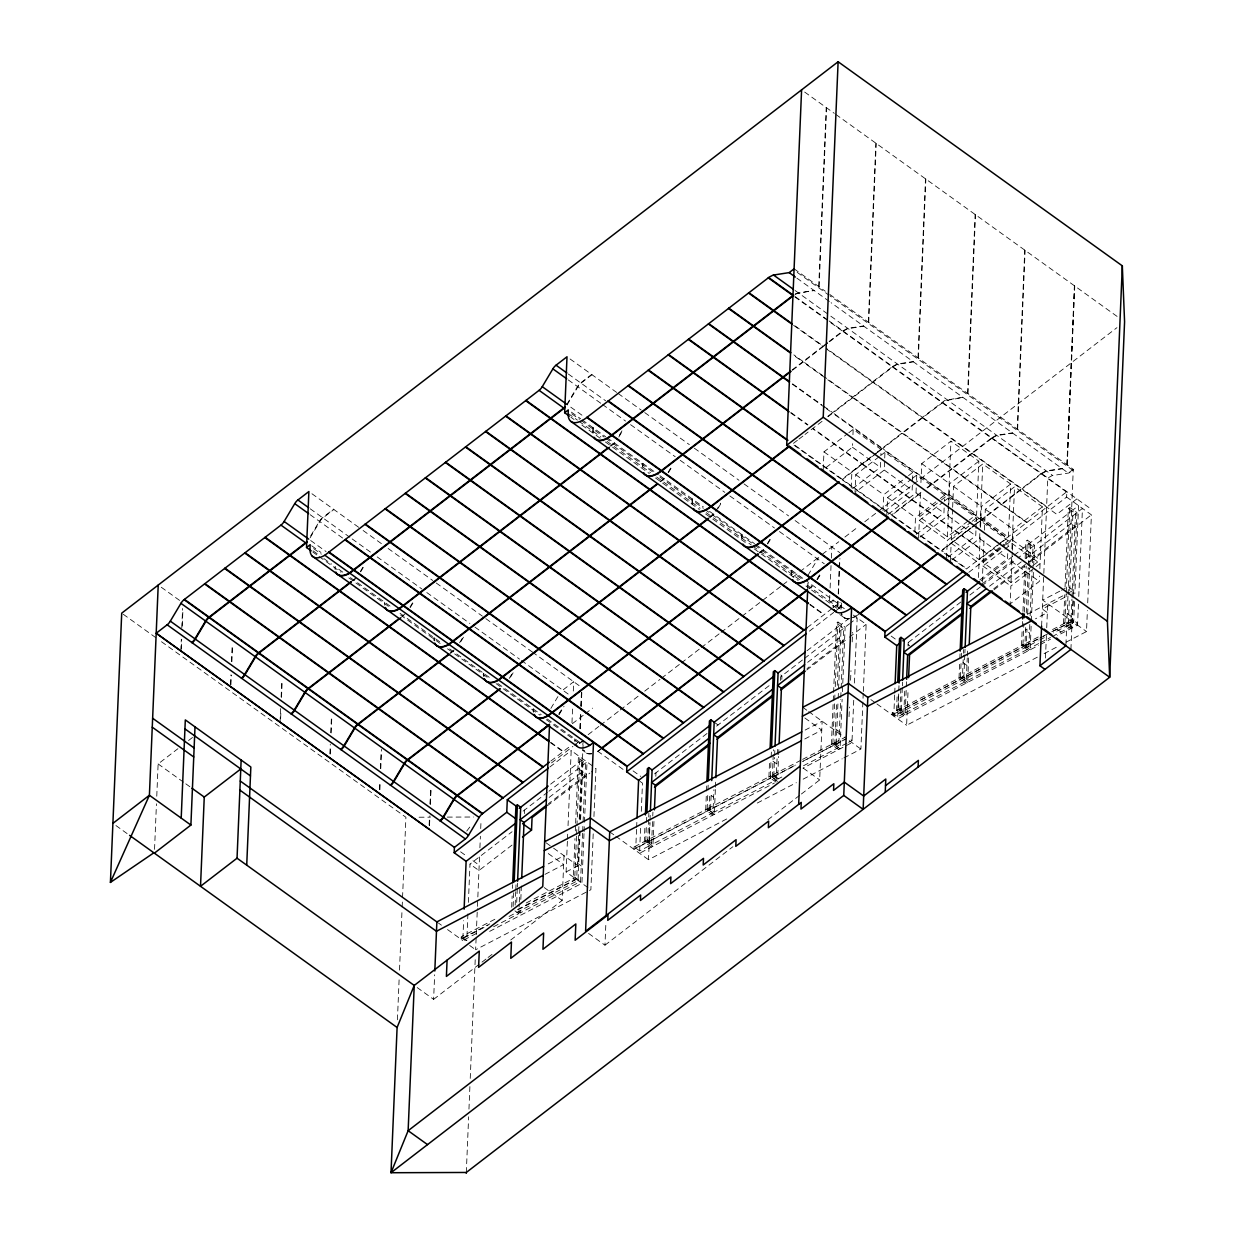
<?xml version="1.0" encoding="UTF-8"?>
<svg xmlns="http://www.w3.org/2000/svg" width="1235" height="1235" viewBox="0 0 1235 1235"><rect width="100%" height="100%" fill="white"/><g stroke="black" fill="none" stroke-linecap="round" stroke-linejoin="round"><path stroke-width="0.75" stroke-dasharray="5 3.75" d="M154.545 849.371L156.444 803.8M156.768 796.22L158.126 763.94L177.902 748.719M180.819 650.737L181.313 639.221M181.792 627.704L182.595 608.5M181.298 649.101L181.699 639.498M182.255 626.052L182.981 608.778M230.544 684.452L230.945 674.85M231.501 661.42L232.226 644.13M230.93 684.73L231.331 675.144M231.887 661.698L232.612 644.408M280.083 722.012L280.654 708.581M281.132 697.049L281.858 679.775M280.638 718.461L280.962 710.773M281.518 697.343L282.244 680.053M329.884 753.813L330.285 744.211M330.764 732.695L331.489 715.42M330.27 754.091L330.594 746.419M331.15 732.972L331.875 715.698M379.515 789.458L379.824 781.77M380.395 768.34L381.121 751.05M379.901 789.736L380.21 782.064M380.781 768.618L381.584 749.413M397.423 1019.817L399.106 979.695M399.507 970.139L402.07 908.991M402.147 907.077L402.471 899.435M402.548 897.521L405.914 817.261L159.176 640.07M429.132 825.104L429.456 817.416M430.027 803.97L430.753 786.695M429.332 825.242L429.656 817.555M430.212 804.108L430.938 786.834M429.533 825.381L429.934 815.779M430.413 804.263L431.138 786.973M417.214 987.583L433.624 999.362L434.643 974.786M494.849 919.272L461.288 936.701L461.18 939.372L488.026 925.386M476.355 933.475L462.801 940.545L463.634 920.646M467.911 913.854L466.784 940.653L461.288 936.701M468.389 902.384L469.995 864.099L512.062 831.726M466.305 1172.463L468.636 1116.795M468.96 1109.107L469.917 1086.074M470.242 1078.387L475.228 959.363M593.217 833.872L590.87 889.725L475.629 949.761L476.185 936.547M476.262 934.663L477.374 908.25M477.451 906.366L477.775 898.818M477.852 896.934L479.581 855.531M479.906 847.828L480.4 836.265M480.708 828.562L481.033 820.843M511.691 907.293L512.154 895.962M512.479 888.397L512.633 884.615M513.127 906.49L513.853 889.231M515.165 905.101L515.736 891.701M515.813 889.787L516.137 882.13M516.693 902.399L517.264 888.953M517.341 887.023L517.511 883.179M493.645 926.713L518.808 913.638L519.209 904.051M519.287 902.137L519.935 886.823M582.596 833.255L580.573 881.543L520.259 912.881L520.491 907.107M520.815 899.42L521.386 885.958M524.412 813.572L524.566 810.006M510.734 940.005L562.141 900.438L564.024 855.67L547.074 864.515M571.975 722.768L572.592 707.84M573.302 691.044L573.688 681.72L562.743 690.149A6.19 2.748 -54.3 0 0 561.03 691.77M587.891 887.579L566.093 871.941L567.39 841.128M567.467 839.198L567.714 833.409M568.038 825.706L571.188 750.587L592.97 766.24M517.99 909.778L574.97 880.092L573.302 878.903L574.985 838.58M575.309 830.893L575.556 825.134M575.634 823.22L578.366 757.919L579.832 756.808L576.591 834.227M579.925 728.465L580.543 713.552M580.867 706.08L581.562 689.3M580.11 728.604L580.743 713.691M581.052 706.219L581.762 689.439M580.311 728.743L580.929 713.83M581.253 706.358L581.947 689.578M592.923 427.603L592.769 431.169A28.343 12.597 -54.3 0 0 593.016 434.581M593.309 427.881L593.17 431.447A28.343 12.597 -54.3 0 0 593.402 434.859M576.513 836.126L574.738 878.147L573.302 878.903M574.97 880.092L575.078 877.591L524.798 903.711M578.891 826.632L576.699 878.764L516.369 910.102L520.259 912.881M579.215 818.928L581.67 760.297M566.093 871.941L578.026 865.735L579.462 831.387M579.941 819.932L583.136 743.593M580.126 830.862L578.042 880.509L506.859 917.59M580.604 819.407L583.121 759.17L549.652 784.935M582.688 831.34L583.013 823.637M583.09 821.723L585.544 763.076L578.366 757.919M584.001 833.64L581.917 883.303L487.022 932.734M584.078 831.742L584.402 824.1M584.479 822.186L587.011 761.949L548.957 791.234M593.942 816.536L595.965 768.386L591.395 771.89M588.57 933.413L604.965 945.192L605.922 922.406M642.401 466.815L642.555 463.248M642.787 467.092L642.941 463.526M634.126 846.917L634.034 849.325L645.951 843.119L646.059 840.711L634.126 846.917L639.637 850.869L651.555 844.678L652.682 817.879M636.55 829.272L635.763 848.074L796.343 764.65M636.627 827.388L636.951 819.87M640.579 828.299L639.545 853.277L774.422 783.021M641.289 811.364L642.478 783.144L638.603 780.366M651.462 847.071L644.284 841.93L644.932 826.508M652.898 846.315L645.735 841.174L646.445 824.193M646.523 822.309L646.754 816.644M647.495 839.97L647.402 842.363L707.362 811.133L707.47 808.817L647.495 839.97L653.006 843.922L712.965 812.769L713.938 789.69M647.68 841.884L648.637 818.928M648.73 817.014L648.884 813.186M649.131 841.143L649.919 822.201M649.996 820.318L650.32 812.738M726.659 818.99L648.498 859.714L649.996 823.699M652.759 815.964L652.929 812.151M653.006 843.922L653.963 821.213M655.831 776.321L655.986 772.755M692.187 498.878L692.032 502.444A28.343 12.597 -54.3 0 0 692.264 505.856M692.573 499.156L692.418 502.722A28.343 12.597 -54.3 0 0 692.665 506.134M712.873 815.085L705.694 809.928L706.405 792.901M706.497 791.002L706.729 785.321M714.309 814.328L707.146 809.187L707.856 792.067M707.933 790.168L708.18 784.472M708.905 808.061L708.813 810.376L770.578 778.204L770.671 775.981L708.905 808.061L714.417 812.012L776.182 779.933L777.17 756.314M709.091 809.99L709.739 794.476L713.614 797.27M710.542 809.234L711.252 792.036M714.417 812.012L715.374 789.072M715.451 787.174L715.775 779.517M741.664 538.09L741.818 534.523M742.05 538.367L742.204 534.801M776.089 782.156L768.911 777L769.559 761.702M777.541 781.4L770.362 776.244L771.088 758.969M771.165 757.055L771.489 749.367M800.944 760.251L772.122 775.225L772.029 777.448L795.772 765.082M772.307 777.139L773.45 749.707M773.758 776.398L774.546 757.456M774.623 755.558L774.854 749.877M777.247 754.4L777.571 746.758M780.35 680.485L780.505 676.919L803.028 659.567M781.832 777L777.633 779.177L778.575 756.453M778.667 754.57L778.976 746.99M781.817 679.358L781.956 675.792L778.081 673.013M791.45 570.169L791.295 573.735A28.343 12.597 -54.3 0 0 791.527 577.131M791.836 570.446L791.681 574.013A28.343 12.597 -54.3 0 0 791.913 577.409M818.712 286.505L826.215 107.538M819.114 286.782L826.601 107.816M807.721 588.694L807.968 582.951M823.22 469.717L823.977 451.871L847.333 433.886M801.407 793.997L819.67 779.933L822.139 721.225L805.143 730.07M829.781 595.44L829.472 602.912L833.131 600.087L832.977 603.668A28.343 12.597 -54.3 0 0 833.208 607.064M830.105 587.983L831.032 565.599M831.356 558.127L831.819 546.935M838.58 749.599L831.417 744.443L833.517 694.379M833.594 692.464L836.496 623.15L837.963 622.023L845.126 627.179L842.749 684.097M837.731 601.152L837.623 608.747L841.267 605.937L841.112 609.503M838.241 593.834L839.46 560.119M838.117 601.43L837.809 608.886L841.467 606.076L805.591 580.327M838.442 593.973L839.46 569.721M839.538 567.853L839.923 558.529M840.032 748.842L832.853 743.702L834.613 701.866M834.69 699.967L834.937 694.271M835.246 686.66L837.963 622.023M802.642 759.371L833.177 743.516L833.085 745.647L802.549 761.547M846.531 736.569L834.613 742.76L834.52 744.89L846.454 738.684M834.798 744.674L836.574 702.391M837.284 685.348L839.8 625.512L806.687 650.999M840.927 609.364L841.081 605.798L837.423 608.608L805.976 586.023M841.514 602.973L841.313 609.642L802.395 581.7M836.249 743.933L838.071 700.291M838.148 698.392L838.472 690.797M838.55 688.898L841.251 624.385L848.785 618.596M803.568 765.7L838.673 747.468L840.68 699.489M840.773 697.59L841.081 690.025M841.159 688.127L843.675 628.291L836.496 623.15M826.138 467.463L852.428 447.224L852.582 443.658M852.953 434.735L853.184 429.379L881.095 449.432L880.879 454.789M846.932 743.177L840.124 746.712L842.116 699.272M842.424 691.693L842.671 685.996M851.208 487.979L851.888 471.924L881.095 449.432M879.135 456.718L855.762 474.703L855.021 492.549L884.229 470.056L884.97 452.211L912.897 472.264L912.449 482.978M849.047 716.655L849.448 707.084M850.575 680.253L850.977 670.682M852.181 641.938L852.582 632.351M868.344 322.15L875.847 143.183M868.73 322.428L876.232 143.461M853.725 700.291L851.949 742.636L802.966 768.155M854.45 683.048L857.183 617.901L851.162 622.533M843.922 757.919L860.903 749.074L863.234 693.422M863.327 691.492L866.136 624.323L853.308 615.107M852.598 488.643L880.354 467.278L880.57 461.921M883.01 510.811L883.673 494.756L907.046 476.756M886.807 515.381L887.564 497.535L910.921 479.55M892.226 712.827L897.737 716.779L903.788 713.645L898.277 709.693L892.226 712.827L892.149 714.88L898.2 711.731M894.649 694.996L893.769 716.053L1038.141 640.841M894.742 693.097L894.974 687.401M903.696 715.683L896.533 710.526L897.166 695.367M905.147 714.926L897.968 709.77L898.694 692.634M898.771 690.72L899.095 683.109M898.694 693.977L897.644 718.832L1038.635 645.396M899.728 708.936L899.636 710.974L960.691 679.173L960.768 677.228L899.728 708.936L905.224 712.888L966.279 681.18L967.252 657.931M900.855 688.157L899.914 710.851L893.862 714M902.291 687.71L901.349 710.11L962.405 678.385L963.377 655.137M902.368 685.842L902.523 682.106M884.399 511.475L912.14 490.11L912.372 484.753M917.975 357.795L925.478 178.813M918.361 358.073L925.864 179.09M903.788 713.645L904.746 690.952M905.224 712.888L906.243 688.621M906.32 686.768L906.567 681.164M908.034 646.106L908.188 642.54M888.274 514.254L916.015 492.888L916.246 487.547M916.54 480.4L916.771 475.043L944.682 495.096L944.466 500.453M1037.292 657.19L906.613 725.269L908.126 689.084M914.873 531.853L915.475 517.588L938.847 499.588M918.608 538.213L919.349 520.367L942.722 502.383M967.87 521.108L947.415 536.839L919.504 516.801L920.615 490.202M920.939 482.607L921.727 463.619L950.935 441.142L978.861 461.18L976.623 514.362L969.321 519.981M916.185 534.307L943.941 512.942L944.158 507.585M920.06 537.086L947.816 515.721L948.048 510.379M948.109 508.588L948.557 497.875L976.484 517.928L976.036 528.642M941.41 499.928L948.712 494.309L950.935 441.142M946.519 558.251L947.276 540.421L970.633 522.42M947.415 536.839L948.696 506.458M948.773 504.559L949.653 483.672L978.861 461.18M950.394 561.045L951.151 543.199L974.523 525.215M1001.122 542.813L979.216 559.671L951.29 539.633L952.571 509.237M952.648 507.338L953.528 486.451L982.736 463.974L1010.647 484.012L1008.424 537.194L1002.588 541.686M967.607 393.425L975.11 214.458M967.993 393.703L975.496 214.736M966.202 683.125L959.024 677.969L959.749 660.74M959.827 658.826L960.074 653.083M967.638 682.368L960.475 677.212L961.185 660.092M961.262 658.193L961.509 652.497M962.219 676.471L962.142 678.416L1023.182 646.615L1023.259 644.763L962.219 676.471L967.731 680.423L1028.77 648.715L1029.836 623.443M963.454 653.284L963.609 649.548M964.797 654.874L963.84 677.644L1024.896 645.936L1025.714 626.346M964.875 652.975L965.044 649.178M967.329 656.063L967.638 648.591M967.731 680.423L968.672 657.653M947.986 557.139L975.727 535.774L975.959 530.417M951.861 559.918L979.617 538.553L979.834 533.211M980.127 526.064L980.358 520.707L1008.269 540.76L1008.053 546.117M974.662 521.649L980.513 517.141L982.736 463.974M978.46 577.517L979.062 563.237L1003.901 544.141M979.216 559.671L980.25 534.987M980.559 527.391L981.439 506.504L1010.647 484.012M982.273 582.086L982.937 566.031L1012.16 543.539L1040.071 563.592L1039.839 568.949M1032.923 565.645L1011.002 582.503L983.091 562.465L984.125 537.765M984.449 530.17L985.314 509.283L1014.537 486.806L1042.448 506.844L1040.225 560.026L1034.374 564.519M979.772 579.971L1007.528 558.606L1007.745 553.249M982.196 583.877L1011.403 561.385L1011.635 556.043M1011.928 548.896L1012.16 543.539M1006.463 544.481L1012.299 539.973L1014.537 486.806M1017.239 429.07L1024.741 250.103M1040.071 563.592L1010.863 586.069L1010.107 603.915L1039.314 581.438L1039.546 576.081M1011.002 582.503L1012.283 552.122M1012.36 550.223L1013.24 529.336L1042.448 506.844M1017.625 429.348L1025.127 250.381M1028.693 650.567L1021.515 645.411L1022.24 628.414M1022.318 626.515L1022.549 620.835M1022.95 611.356L1024.849 565.892M1025.174 558.313L1025.884 541.27L1027.35 540.143L1034.513 545.299L1033.51 569.304M1030.144 649.811L1022.966 644.67L1023.846 623.582M1024.324 612.066L1026.254 566.062M1026.578 558.39L1027.35 540.143M1038.234 636.982L1024.71 644.006L1024.633 645.859L1041.614 637.013M1026.27 613.069L1028.184 567.513M1028.261 565.615L1029.187 543.632M1027.659 613.841L1029.558 568.285M1029.635 566.386L1030.638 542.52M1030.144 615.848L1032.059 570.308M1032.383 562.712L1033.062 546.426L1025.884 541.27M1038.666 643.574L1030.222 647.958L1031.256 623.027M1031.349 621.097L1033.433 571.218M1041.614 626.037L1043.729 575.294M1043.822 573.38L1047.805 478.022L1052.189 475.598L1068.831 472.99L1073.215 470.566L829.92 295.844M1045.458 658.023L1046.416 635.33M1046.724 627.766L1047.743 603.699M1066.87 464.715L1074.373 285.733M1067.055 464.854L1074.558 285.872M1067.256 464.993L1074.759 286.011M1002.449 546.441L1066.623 497.057L1066.855 491.7L999.022 543.909M1070.683 628.692L1063.52 623.536L1064.724 594.807M1065.049 587.15L1068.337 508.604L1069.788 507.477L1076.966 512.633L1073.586 593.433M1072.134 627.936L1064.956 622.795L1066.176 593.958M1066.253 592.044L1069.788 507.477M1052.174 636.55L1077.63 623.335L1072.119 619.383L1066.7 622.193L1066.623 623.984L1072.042 621.159M1065.913 644.732L1067.966 595.64L1042.325 609.009L1047.357 612.622L1035.486 618.812M1068.136 594.452L1073.261 469.3L826.802 292.309M1068.337 623.366L1069.387 598.358M1069.711 590.654L1073.091 509.839L1078.572 505.624L1074.867 593.726M1070.76 626.901L1071.934 599.145M1072.011 597.231L1075.5 513.745L1068.337 508.604M1070.915 649.425L1072.983 599.87M1073.061 597.972L1073.385 590.345L1068.352 586.718L1061.498 590.284M1073.261 601.136L1072.212 626.145L1066.7 622.193M1074.558 601.399L1073.678 622.332L1053.424 632.876M1078.433 604.177L1077.553 625.111L1057.299 635.67M1078.757 596.52L1082.447 508.419L1018.011 558.004M1066.145 642.154L1086.507 631.548L1087.387 610.507M1087.711 602.85L1091.4 514.841L1066.623 497.057M310.68 535.897L319.371 521.324A6.19 2.748 -54.3 0 1 322.536 517.666L333.496 509.237M310.108 537.796L319.757 521.602A6.19 2.748 -54.3 0 1 322.922 517.944L333.882 509.515M360.311 571.543L363.214 566.68M360.697 571.82L363.599 566.958M409.943 607.172L412.845 602.325M410.329 607.466L413.231 602.603M566.88 404.354L577.501 386.54A6.19 2.748 -54.3 0 1 580.666 382.881L591.611 374.452M459.574 642.817L462.461 637.955M460.933 641.474L463.82 636.627M619.399 435.137L622.301 430.274M618.828 437.036L622.687 430.552M509.206 678.463L513.065 671.979M510.549 677.12L513.451 672.257M668.073 472.403L670.96 467.54M668.459 472.681L672.319 466.197M550.887 708.396L558.606 695.428M558.837 714.092L560.767 710.866M559.023 714.247L561.925 709.384M559.223 714.386L564.04 706.281M715.775 511.275L720.592 503.185M718.091 508.326L720.978 503.463M767.336 543.678L770.223 538.815M767.722 543.956L770.609 539.093M808.045 575.232L817.693 559.038A6.19 2.748 -54.3 0 1 818.759 557.479M816.953 579.323L819.855 574.46M817.153 579.462L820.055 574.599M817.354 579.601L820.241 574.738M466.753 831.062L471.245 825.134M592.013 374.73L581.052 383.159A6.19 2.748 -54.3 0 0 577.887 386.817L567.266 404.632L584.201 416.797M352.346 580.651L355.217 578.443M352.731 580.929L355.603 578.721M188.554 740.521L194.636 735.844M610.445 445.897L613.347 443.658A6.19 2.748 -54.3 0 0 615.447 441.559M610.831 446.175L613.733 443.936A6.19 2.748 -54.3 0 0 615.833 441.837M401.977 616.296L404.848 614.073M792.114 369.96L802.735 361.793L793.503 355.155M827.635 342.604L823.174 346.047L793.935 325.052M829.133 341.462L842.532 331.15L828.685 321.208M792.5 370.238L803.12 362.071L826.2 378.636M823.205 346.603L803.476 361.778L823.483 376.15M823.56 346.325L828.037 342.882M829.519 341.74L842.918 331.428L892.164 366.795L872.805 381.692L826.647 348.532M660.077 481.526L662.963 479.304A6.19 2.748 -54.3 0 0 665.078 477.204M660.463 481.804L663.365 479.581A6.19 2.748 -54.3 0 0 665.464 477.482M450.173 653.037L454.48 649.718M450.559 653.315L453.43 651.107M827.728 416.38L832.282 412.891L826.122 408.461M797.409 440.293L792.87 443.797L842.1 479.165L861.829 463.989L812.584 428.622L805.004 434.458M798.937 439.12L803.476 435.631M822.047 421.336L812.939 428.344L862.184 463.696L875.831 453.199M828.114 416.658L832.668 413.169L981.161 519.812L972.068 526.805M709.693 517.172L712.595 514.933A6.19 2.748 -54.3 0 0 715.08 512.34M710.094 517.45L712.981 515.211A6.19 2.748 -54.3 0 0 715.466 512.618M848.8 432.759L853.184 429.379M877.359 452.025L881.898 448.521M876.232 453.477L862.57 463.974L961.447 534.987L970.556 527.978M877.745 452.303L882.299 448.799M880.586 455.591L884.97 452.211M759.324 552.817L762.227 550.578A6.19 2.748 -54.3 0 0 764.712 547.969M759.71 553.095L762.612 550.856A6.19 2.748 -54.3 0 0 765.098 548.247M572.345 723.695L583.893 714.803M585.344 713.691L592.553 708.134M908.512 475.645L912.897 472.264M912.387 478.424L916.771 475.043M550.872 761.038L570.555 745.894M551.505 762.89L572.901 746.419M574.429 745.245L580.527 740.537M588.169 734.655L598.867 726.427M600.395 725.238L618.735 711.128M620.263 709.955L638.603 695.845M644.716 691.137L659.999 679.373M661.528 678.2L679.867 664.075M681.396 662.902L699.736 648.792M701.264 647.619L719.604 633.493M721.132 632.32L786.849 581.747M792.963 577.038L818.944 557.047M822.232 554.314L838.797 541.748M844.91 537.04L858.665 526.465M864.778 521.757L877.004 512.34M878.533 511.166L912.156 485.293M913.684 484.12L1116.934 327.676M582.951 740.583L579.292 743.393L583.337 740.861L582.781 744.504M579.493 743.532L583.136 740.722M549.884 766.981L571.188 750.587M920.924 492.333L891.732 514.794L842.486 479.442L862.215 464.267L961.077 535.264L941.363 550.439L892.118 515.072L921.31 492.611M926.991 487.671L951.614 468.713L902.384 433.346L882.654 448.521L981.532 519.518L1001.245 504.343L952 468.991L927.377 487.948M597.817 751.266L601.646 748.317M808.956 588.447L811.858 586.224M598.002 751.405L601.831 748.456M809.342 588.725L812.244 586.501L807.891 583.368M523.1 811.133L547.429 792.407M549.127 797.424L581.145 772.786L585.019 775.565L548.433 803.723M940.298 498.477L944.682 495.096M919.504 516.801L939.943 501.055M547.275 805.853L589.882 773.064M944.188 501.256L948.557 497.875M512 845.095L478.964 870.521L469.995 864.099M807.196 627.658L831.464 608.963M832.915 607.852L840.14 602.294M809.388 631.147L833.749 612.39M835.277 611.232L841.359 606.539L844.354 608.685M972.099 521.309L976.484 517.928M951.29 539.633L968.827 526.141M975.974 524.088L980.358 520.707M970.942 528.256L961.833 535.264L986.888 553.249M972.454 527.083L981.547 520.089L1006.602 538.074M654.519 773.882L707.516 733.096M716.593 726.103L769.837 685.116M804.541 658.409L849.649 623.69M807.659 662.331L839.275 638.001L843.15 640.78L807.026 668.583M806.748 670.034L847.858 638.387M849.387 637.214L866.136 624.323M1073.261 469.3L1068.352 473.082L831.109 302.729M997.494 545.067L966.434 568.98L941.394 550.995M1005.352 543.014L1008.269 540.76M968.827 572.33L1000.921 547.63M983.091 562.465L1004.997 545.592M1076.889 498.909L1056.805 514.362L1021.716 489.168L1002.002 504.343L1027.041 522.328M433.624 999.362L480.492 963.285M482.005 962.127L486.544 958.622M488.057 957.465L492.595 953.976M981.022 580.712L1012.623 556.383M1014.136 555.225L1071.625 510.966M960.861 602.001L906.722 643.667L909.701 645.812M969.892 595.038L980.374 586.965M981.887 585.807L1016.498 559.162M989.528 586.255L1024.139 559.609M1025.652 558.452L1028.662 556.136L1032.537 558.915L991.89 590.191M994.005 589.805L1024.433 566.386M1030.53 561.693L1091.4 514.841M604.965 945.192L732.88 846.731M767.908 819.778L799.879 795.17M842.887 330.872L847.272 328.448L863.435 325.932M843.289 331.15L847.658 328.726L863.821 326.21M892.519 366.517L896.903 364.078L913.066 361.577M892.905 366.795L897.289 364.371L913.452 361.855M991.782 437.792L996.166 435.368L1012.314 432.852M992.168 438.07L996.552 435.646L1012.715 433.13M1041.414 473.437L1045.798 470.998L1061.946 468.497M1041.8 473.715L1046.184 471.291L1062.332 468.775M795.016 294.532L798.026 293.081L814.189 290.565M795.278 293.853L813.803 290.287M544.99 874.38L563.654 864.593L545.746 851.749M1059.8 591.179L1042.695 600.087L1086.507 631.548M1027.366 614.32L1066.546 593.912M1068.26 593.016L1073.385 590.345M804.772 738.993L821.769 730.147L802.38 716.223M644.284 841.93L645.735 841.174M705.694 809.928L707.146 809.187M768.911 777L770.362 776.244M831.417 744.443L832.853 743.702M896.533 710.526L897.968 709.77M959.024 677.969L960.475 677.212M1021.515 645.411L1022.966 644.67M1063.52 623.536L1064.956 622.795M1043.313 636.133L1050.105 632.598M1051.803 631.718L1065.188 624.74L1065.265 622.949L1050.059 630.838M1039.839 639.962L1046.632 636.426M1040.333 644.516L1050.506 639.205M757.256 803.059L796.328 782.697M803.136 779.162L842.224 758.799M1044.084 653.655L1059.352 645.689M462.909 937.874L489.755 923.919M803.043 761.177L848.167 737.743M1038.172 639.035L1026.347 645.179L1027.011 629.016L1025.559 630.143L1029.434 632.938M1039.855 638.155L1046.616 634.651M1053.378 631.131L1073.755 620.541M848.63 742.297L852.042 740.521L849.448 738.669M1040.349 642.694L1050.491 637.43M962.698 397.207L944.806 400.418L922.437 417.322L873.191 381.97L892.55 367.073L991.412 438.07L972.068 452.967L922.823 417.6L945.192 400.696L963.084 397.485M419.082 817.215L430.382 817.169M447.317 817.107L473.669 817.014M804.68 92.069L834.304 113.342M835.848 114.438L1118.354 317.318M794.105 268.829L825.258 291.213M797.162 272.333L828.361 294.733M796.868 278.137L829.58 301.618M795.047 290.503L829.287 315.095M830.831 316.191L1052.683 475.506M795.186 296.616L827.512 319.819M829.04 320.93L1091.632 509.484M794.831 296.894L827.141 320.097M1066.484 491.978L1041.429 473.993L1022.086 488.89L1047.126 506.875M793.58 325.33L822.819 346.325L803.09 361.5L793.858 354.877M826.277 348.81L872.435 381.97L852.721 397.145L825.026 377.262M827.743 379.747L852.366 397.423L832.637 412.598L823.405 405.975M1026.686 522.606L1001.631 504.621L981.918 519.796L1006.973 537.796M921.727 463.619L949.653 483.672M953.528 486.451L981.439 506.504M985.314 509.283L1013.24 529.336M948.712 494.309L976.623 514.362M980.513 517.141L1008.424 537.194M1012.299 539.973L1040.225 560.026M792.638 383.869L821.862 404.864M792.268 384.147L824.579 407.365M852.428 447.224L880.354 467.278M884.229 470.056L912.14 490.11M916.015 492.888L943.941 512.942M947.816 515.721L975.727 535.774M979.617 538.553L1007.528 558.606M1011.403 561.385L1039.314 581.438M791.017 412.583L807.937 424.747M790.647 412.876L807.582 425.025M986.518 553.527L961.463 535.542L941.749 550.717L966.804 568.702M1067.333 613.625L1071.208 616.419M823.977 451.871L851.888 471.924M855.762 474.703L883.673 494.756M887.564 497.535L915.475 517.588M919.349 520.367L947.276 540.421M951.151 543.199L979.062 563.237M982.937 566.031L1010.863 586.069M1056.898 629.063L1062.393 633.015M794.043 445.187L841.745 479.442M842.131 479.72L891.377 515.072M891.763 515.35L940.993 550.717M1024.71 644.006L1030.222 647.958M1023.259 644.763L1028.77 648.715M570.076 358.984L616.62 392.406M618.164 393.517L641.243 410.097M644.716 412.583L689.346 444.631M694.348 448.212L738.978 480.261M743.979 483.858L788.594 515.906M795.108 520.583L839.769 552.647M568.347 374.035L605.675 400.835M963.068 662.608L966.943 665.387M568.254 379.917L600.966 403.397M602.51 404.509L625.589 421.073M630.591 424.67L675.221 456.718M680.223 460.315L724.852 492.364M729.854 495.945L774.468 527.993M779.455 531.575L824.316 563.793M960.768 677.228L966.279 681.18M891.207 636.102L897.397 640.548M571.388 412.135L580.62 418.758M582.148 419.869L605.629 436.727M607.157 437.823L658.332 474.564M659.876 475.676L703.348 506.89M709.492 511.321L754.508 543.647M756.052 544.743L804.062 579.23M571.79 413.818L579.493 419.344M581.021 420.456L604.1 437.036M605.644 438.132L653.732 472.665M659.891 477.096L703.363 508.311M704.907 509.422L752.995 543.956M754.539 545.052L802.38 579.416M568.162 413.493L577.409 420.101M578.922 421.228L600.874 436.958M607.018 441.389L650.505 472.604M656.649 477.034L700.137 508.233M706.266 512.679L751.297 544.99M752.825 546.102L800.882 580.589M570.925 417.229L574.059 419.483M581.886 425.102L603.822 440.864M605.397 441.991L649.27 473.499M655.538 477.991L699.411 509.499M705.679 514.007L747.993 544.388M754.261 548.896L798.134 580.404M839.8 614.536L844.169 617.67M810.16 604.409L824.239 614.536M809.789 604.687L823.884 614.814M870.876 699.597L875.43 702.869M876.958 703.965L906.613 725.269M835.462 728.897L839.337 731.676M802.75 707.3L807.227 710.511M808.709 711.592L844.925 737.588M849.201 740.66L860.903 749.074M834.613 742.76L840.124 746.712M833.177 743.516L838.673 747.468M803.275 768.155L819.67 779.933M772.971 761.177L776.846 763.956M714.185 722.197L718.06 724.976M774.623 775.95L778.498 778.729M772.122 775.225L777.633 779.177M770.671 775.981L776.182 779.933M311.946 493.753L361.577 529.398M363.121 530.51L383.128 544.867M388.13 548.463L432.759 580.512M436.217 582.997L482.376 616.157M485.849 618.642L532.007 651.787M532.393 652.065L581.639 687.432M310.232 508.82L350.616 537.827M352.16 538.939L372.167 553.295M377.169 556.892L421.799 588.941M426.801 592.538L469.887 623.474M474.888 627.071L519.518 659.119M521.448 660.493L569.366 694.904M310.139 514.686L342.836 538.182M707.47 808.817L712.965 812.769M633.076 770.887L640.811 776.444M310.68 540.529L326.071 551.566M311.714 545.808L320.946 552.431M623.058 769.39L597.616 751.127A28.359 12.597 -54.3 0 1 594.452 752.671M313.659 548.602L321.362 554.129M313.088 550.841L317.704 554.144M323.863 558.575L331.551 564.102M342.712 572.114L335.025 566.587A28.359 12.597 -54.3 0 0 335.179 569.613M350.416 577.64L392.344 607.744M400.032 613.27L441.976 643.389M449.663 648.915L491.607 679.034M497.767 683.449L541.192 714.633M547.306 719.032L581.453 743.563M312.795 552.014L317.488 555.395M319.062 556.506L340.999 572.268M348.841 577.887L391.14 608.284M400.541 615.03L441.281 644.284M447.549 648.792L489.863 679.173M496.13 683.665L540.004 715.173M546.271 719.681L577.965 742.436M582.256 750.015L585.297 752.208M550.856 742.42L563.376 751.42M550.486 742.714L563.006 751.698M579.308 769.297L586.486 774.438M646.059 840.711L651.555 844.678M609.719 831.865L614.274 835.153M615.802 836.234L648.498 859.714M577.347 863.157L581.237 865.951M546.132 842.826L552.091 847.117M553.589 848.183L578.026 865.735M575.078 877.591L580.573 881.543M161.291 587.258L179.754 600.519M544.249 887.579L562.141 900.438M460.593 851.826L466.799 856.272M472.99 860.733L479.18 865.179M123.268 614.274L157.617 638.958M514.933 910.843L518.808 913.638M461.242 937.597L466.753 941.549M438.379 923.008L441.42 925.185M447.502 929.554L462.801 940.545M469.671 945.47L475.629 949.761M158.126 763.94L184.262 782.712M185.806 783.824L190.422 787.127M115.936 825.551L128.069 834.273M533.304 711.885A28.359 12.597 -54.3 0 1 533.165 708.859M484.058 676.533A28.359 12.597 -54.3 0 1 483.919 673.507M483.672 676.255A28.359 12.597 -54.3 0 1 483.533 673.229M434.442 640.888A28.359 12.597 -54.3 0 1 434.288 637.862M384.811 605.243A28.359 12.597 -54.3 0 1 384.656 602.217M591.519 753.535A28.359 12.597 -54.3 0 1 583.646 750.031M591.905 753.813A28.359 12.597 -54.3 0 1 584.047 750.309M856.179 616.219A28.343 12.597 -54.3 0 1 853.755 617.469M849.309 618.781A28.343 12.597 -54.3 0 1 841.544 613.054M859.761 613.533A28.343 12.597 -54.3 0 1 852.397 617.809M849.109 618.642A28.343 12.597 -54.3 0 1 842.316 615.617M574.985 741.818A28.359 12.597 -54.3 0 1 574.846 738.792M434.041 640.61A28.359 12.597 -54.3 0 1 433.902 637.584M533.69 712.163A28.359 12.597 -54.3 0 1 533.551 709.137M855.793 615.941A28.343 12.597 -54.3 0 1 852.196 617.67M848.908 618.503A28.343 12.597 -54.3 0 1 841.159 612.776M852.752 397.701L833.023 412.876L882.269 448.243L901.982 433.068L852.752 397.701M872.836 382.248L853.107 397.423L902.353 432.79L922.066 417.615L872.836 382.248M922.452 417.893L902.739 433.068L951.984 468.42L971.698 453.245L922.452 417.893M972.084 453.523L952.37 468.698L1001.616 504.065L1021.33 488.89L972.084 453.523M991.813 438.348L972.454 453.245L1021.7 488.612L1041.043 473.715L991.813 438.348M1071.1 523.455L1030.113 555.009L1034.004 557.788L1074.99 526.249L1071.1 523.455"/><path stroke-width="1.5" d="M153.866 852.798L110.424 882.408L121.709 613.162L838.117 61.75L1122.322 265.849L1124.576 321.795L1109.678 677.259L466.305 1172.463L391.016 1172.725L397.099 1027.474L414.234 985.437L542.767 886.514L549.513 725.346M158.219 585.05L149.404 795.263L110.424 882.408M181.205 818.095L185.312 719.897L250.844 767.012L246.722 865.148M154.375 853.169L190.9 825.057L195.006 726.859M240.779 768.973L204.254 797.069L200.518 886.298L237.043 858.201L241.149 760.004M311.22 550.887L306.527 547.506L308.874 491.545L297.913 499.974A6.19 2.748 -54.3 0 0 294.748 503.648L284.127 521.463A6.19 2.748 -54.3 0 1 280.962 525.122L184.108 599.67A6.19 2.748 -54.3 0 0 180.943 603.328L170.322 621.143A6.19 2.748 -54.3 0 1 167.157 624.802L156.197 633.231L454.403 847.38L454.187 852.737L466.12 861.304L464.113 909.161M429.363 829.395L156.397 633.37M434.813 971.003L436.866 921.912L240.269 781.045M447.085 960.151L446.406 976.406L479.273 951.104L478.593 967.36L511.46 942.058L510.781 958.314L543.632 933.012L542.952 949.267L575.819 923.965L575.139 940.221L608.006 914.919L607.774 920.337L640.641 895.051L640.409 900.469L670.898 876.989L670.62 883.642L703.487 858.356L703.209 864.994L736.075 839.707L735.782 846.346L768.649 821.059L768.371 827.697L801.237 802.41L800.959 809.064L833.826 783.762L833.548 790.415L844.308 782.125L863.697 796.035L885.788 779.038L885.233 792.33M466.274 1173.25L466.305 1172.463M454.187 852.737L506.767 812.259L507.292 799.771L548.355 768.155M512.71 882.732L515.937 805.976L517.388 804.865L520.691 807.227L517.588 881.25M514.177 881.558L517.388 804.865M521.71 878.27L524.041 822.495L546.904 804.896M522.529 836.99L531.544 830.059L532.053 817.57L545.746 807.026M569.35 416.102L564.657 412.737L567.004 356.776L556.043 365.205A6.19 2.748 -54.3 0 0 552.879 368.864L542.258 386.678A6.19 2.748 -54.3 0 1 539.093 390.337L324.851 555.241A28.359 12.597 -54.3 0 1 310.016 548.618L310.17 544.697L306.527 547.506M606.246 914.811L609.719 831.865L590.33 817.956L544.635 841.761M637.028 817.987L638.603 780.366L626.654 771.798L626.886 766.441L807.196 627.658M645.411 814.961L647.356 768.726L648.807 767.599L652.111 769.961L650.397 810.855M646.924 812.877L648.807 767.599M654.427 809.851L655.461 785.244L710.017 743.254M706.883 781.539L709.43 720.947L710.881 719.82L714.185 722.197L711.731 780.566M708.334 780.659L710.881 719.82M715.852 777.618L717.535 737.465L772.369 695.274M770.115 748.302L773.326 671.763L774.793 670.636L778.081 673.013L775.024 746.094M771.566 747.453L774.793 670.636M1122.322 265.849L1107.425 621.313L1109.678 677.259L786.695 445.326L801.592 89.862M779.131 743.208L781.431 688.281L804.016 670.914M798.674 804.371L807.644 590.608M786.695 445.326L823.22 417.229L838.117 61.75M1070.915 649.425L391.016 1172.725L408.137 1130.704L843.752 795.417L851.625 607.682A28.343 12.597 -54.3 0 1 834.165 609.781M802.75 707.3L848.445 683.495L867.834 697.42L863.141 809.342L843.752 795.417M895.128 683.588L896.733 645.581L884.785 637.013L885.001 631.656L963.408 571.326M897.721 682.106L899.543 638.51L901.01 637.384L904.298 639.761L902.6 680.238M899.095 683.109L901.01 637.384M906.644 679.296L907.663 655.029L963.346 612.174M908.605 677.66L909.562 654.797L962.297 614.212M918.099 767.043L918.377 760.389L885.51 785.692M960.151 651.169L962.713 589.898L964.18 588.771L967.468 591.133L965.122 647.279M961.664 648.699L964.18 588.771M969.228 644.361L970.833 606.416L990.393 591.349M1022.626 618.936L1022.873 613.255M1024.093 617.824L1024.247 613.996M1044.98 669.37L1039.947 665.758L1041.614 626.037M454.403 847.38L465.363 838.951A6.19 2.748 -54.3 0 0 468.528 835.292L479.149 817.477A6.19 2.748 -54.3 0 1 482.314 813.819L549.359 762.211M590.592 744.705L589.666 745.415A28.359 12.597 -54.3 0 1 575.711 744.319M306.836 542.335A6.19 2.748 -54.3 0 1 305.971 543.076L290.179 555.241L339.424 590.592L350.91 581.762M564.966 407.565A6.19 2.748 -54.3 0 1 564.102 408.291L530.957 433.794L580.203 469.161L607.543 448.12M564.657 412.737L568.301 409.927L568.162 413.493A28.343 12.597 -54.3 0 0 586.795 417.507L885.001 631.656M278.801 637.245L258.717 652.713L209.487 617.346L229.571 601.893L328.433 672.89L308.349 688.343L259.118 652.991L279.187 637.522M351.296 582.04L339.81 590.87L389.056 626.238L399.106 618.503M586.795 417.507L769.328 277.041L773.017 275.127L789.18 272.611L794.105 268.829M793.287 295.798L773.928 310.68L792.407 323.94M112.894 823.375L149.404 795.263L190.9 825.057M609.38 447.286L580.589 469.439L629.835 504.806L657.174 483.765M400.927 617.67L389.442 626.515L438.687 661.883M790.601 371.133L783.005 376.968L733.775 341.601L753.489 326.426L790.415 352.948M790.987 371.411L783.391 377.246L789.551 381.661M657.56 484.043L630.221 505.084L679.466 540.436L708.257 518.283M448.737 654.133L418.603 677.336L319.726 606.339L339.44 591.148L388.685 626.515L348.887 657.144L250.01 586.146L269.724 570.971L318.97 606.339L279.172 636.967L229.926 601.599L249.64 586.424L348.517 657.437L328.803 672.612L279.558 637.245L319.356 606.617L418.233 677.614L398.519 692.789L349.273 657.421L389.071 626.793L438.317 662.161M449.123 654.411L418.989 677.614L543.292 766.873M772.029 459.25L752.316 474.441L703.07 439.073L722.784 423.898L821.661 494.895L801.932 510.07L752.702 474.719L772.415 459.528M772.4 458.972L789.072 446.128M772.786 459.25L789.458 446.406M708.643 518.561L679.852 540.714L729.098 576.081L757.873 553.928M499.789 688.682L488.304 697.513L439.073 662.161M500.19 688.96L488.705 697.79L537.935 733.158L549.421 724.312M838.704 481.773L822.016 494.617L723.154 423.62L742.868 408.445L787.498 440.478M839.09 482.051L822.417 494.895L871.648 530.263L888.336 517.419M758.275 554.206L729.484 576.359L778.729 611.726L798.443 596.551L699.566 525.539M537.765 733.575L549.513 724.528M548.371 725.701L538.321 733.436L549.282 741.309M888.721 517.697L872.034 530.541L921.279 565.892L937.967 553.048M519.225 808.354L548.124 786.108M807.505 589.574L798.813 596.258L699.936 525.261M806.44 590.963L799.199 596.536L808.585 603.282M466.12 861.304L515.705 823.158M546.086 799.771L520.167 819.716L524.041 822.495M626.654 771.798L806.332 633.493M638.603 780.366L647.634 773.419M652.111 769.961L709.693 725.655M714.185 722.197L773.573 676.471M778.081 673.013L805.174 652.157M938.353 553.326L921.665 566.17L946.72 584.155M709.168 738.144L651.586 782.465L655.461 785.244M773.048 688.976L713.66 734.686L717.535 737.465M804.649 664.646L777.556 685.502L781.431 688.281M654.473 787.235L709.291 745.045M716.917 739.194L773.249 695.814M780.86 689.964L805.235 671.207M884.785 637.013L967.298 573.503M896.733 645.581L899.79 643.234M902.847 640.872L963.007 594.575M966.017 592.26L979.509 581.87M962.482 607.064L903.773 652.25L907.663 655.029M986.518 588.57L966.943 603.622L970.833 606.416M969.815 608.423L992.477 590.978M800.295 766.009L585.591 931.267L593.495 742.467L589.666 745.415L324.851 555.241M1039.947 665.758L1065.867 645.797L1056.558 638.016M543.307 875.275L436.464 931.283L239.883 790.122M544.264 850.683L589.96 826.879L609.349 840.788L801.376 740.768M802.38 716.223L848.074 692.418L867.464 706.343L1032.089 620.587M436.866 921.912L543.678 866.275M609.719 831.865L801.747 731.846M867.834 697.42L1023.969 616.08M152.631 718.261L194.127 748.009M789.18 272.611L795.34 277.026M773.511 275.034L793.518 289.391M768.649 277.551L793.657 295.505M768.278 277.829L792.901 295.52L773.542 310.402L748.919 292.726M748.564 293.004L773.187 310.695L753.458 325.87L728.835 308.179M792.036 324.234L773.573 310.973L753.844 326.148L790.786 352.67M728.48 308.472L753.103 326.148L733.374 341.323L708.766 323.647M708.396 323.925L733.019 341.601L713.305 356.776L688.682 339.1M789.196 381.939L783.036 377.524L763.323 392.699L787.93 410.375M823.22 417.229L1107.425 621.313M688.312 339.378L712.935 357.069L693.221 372.244L668.598 354.553M789.103 411.764L762.952 392.977L743.238 408.152L787.853 440.2M668.228 354.831L692.85 372.522L673.137 387.697L648.514 370.021M789.86 446.499L800.774 454.511M807.026 458.818L817.925 466.83M821.059 468.899L835.092 479.149M842.887 484.568L852.243 491.468M855.361 493.537L867.834 502.676M872.528 505.856L888.104 517.233M891.238 519.287L905.27 529.553M908.389 531.606L917.744 538.506M925.555 543.94L934.895 550.825M939.588 554.006L952.062 563.145M956.739 566.34L969.213 575.464M973.89 578.659L984.804 586.671M991.057 590.978L1001.955 598.99M1005.089 601.059L1019.122 611.31M1026.918 616.728L1036.273 623.629M1044.084 629.047L1051.865 634.836M648.143 370.299L672.766 387.975L653.053 403.15L628.43 385.474M946.35 584.448L921.31 566.448L901.581 581.639L926.636 599.623M628.059 385.752L652.682 403.428L632.968 418.603L608.346 400.927M926.265 599.901L901.226 581.917L881.497 597.092L906.552 615.076M607.975 401.205L632.598 418.897L611.788 434.905L587.165 417.229M906.181 615.354L881.142 597.369L860.332 613.394L885.371 631.378M556.043 365.205L566.819 372.939M552.879 368.864L566.726 378.805M542.258 386.678L566.88 404.354M539.093 390.337L564.102 408.291M571.002 421.506L595.625 439.181M596.011 439.459L645.257 474.827M645.643 475.104L694.888 510.472M695.274 510.75L744.52 546.102M744.906 546.379L794.151 581.747M794.537 582.025L835.833 611.68M526.033 400.387L699.55 524.983M525.678 400.665L699.18 525.261M808.23 603.575L798.829 596.829L779.115 612.004L804.155 629.989M505.949 415.84L530.571 433.516L563.716 408.013A6.19 2.748 -54.3 0 0 564.997 406.855M505.594 416.118L530.216 433.809L510.487 448.984L485.88 431.293M803.8 630.267L778.745 612.282L759.031 627.457L784.086 645.442M485.509 431.586L510.132 449.262L490.403 464.437L465.796 446.761M783.716 645.72L758.66 627.735L738.947 642.91L764.002 660.91M465.425 447.039L490.048 464.715L470.334 479.89L445.712 462.214M763.631 661.188L738.576 643.203L718.863 658.379L743.918 676.363M445.341 462.492L469.964 480.168L450.25 495.358L425.627 477.667M743.547 676.641L718.508 658.656L698.778 673.831L723.833 691.816M425.257 477.945L449.88 495.636L369.913 557.186L345.291 539.494M723.463 692.094L698.423 674.109L602.201 748.163L627.241 766.163M405.543 493.135L703.749 707.269M405.173 493.413L703.379 707.562M385.459 508.588L509.345 597.539L549.143 566.911L499.897 531.544L419.931 593.093L469.177 628.461L508.974 597.833L385.088 508.866M683.665 722.737L509.731 597.833L549.529 567.189L598.774 602.557L502.552 676.61L453.307 641.243L469.192 629.016L643.126 753.921M683.295 723.015L509.36 598.111L469.562 628.738L643.497 753.643M365.375 524.041L663.581 738.19M365.004 524.319L663.21 738.468M297.913 499.974L308.688 507.708M294.748 503.648L308.596 513.59M344.92 539.788L369.543 557.464L353.658 569.69L329.035 552.014M328.68 552.292L353.303 569.968L349.459 572.917A28.359 12.597 -54.3 0 1 336.769 573.719L312.146 556.043M626.886 766.441L552.199 712.811L548.371 715.76A28.359 12.597 -54.3 0 1 534.415 714.664M284.127 521.463L308.75 539.139M280.962 525.122L305.971 543.076M337.155 573.997L386.385 609.364M386.771 609.642L436.017 645.01M485.648 680.639L436.403 645.288A28.359 12.597 -54.3 0 0 449.108 644.485L452.952 641.536L502.182 676.888L498.353 679.837A28.359 12.597 -54.3 0 1 484.398 678.741M535.28 716.285L486.034 680.917A28.359 12.597 -54.3 0 0 498.739 680.115L502.568 677.166L551.813 712.533L547.985 715.482A28.359 12.597 -54.3 0 1 534.014 714.386M535.666 716.562L576.961 746.218M265.17 537.271L289.793 554.963L305.585 542.798A6.19 2.748 -54.3 0 0 306.867 541.64M264.799 537.549L289.422 555.241L269.709 570.416L245.086 552.724M438.703 662.439L487.948 697.79L407.241 759.911A6.19 2.748 -54.3 0 0 404.077 763.57L393.471 781.385A6.19 2.748 -54.3 0 1 390.291 785.043M548.927 741.587L537.966 733.713L478.084 779.81L503.124 797.795M244.715 553.018L269.338 570.693L249.624 585.869L225.002 568.193M542.921 767.167L418.619 677.891L398.905 693.067L523.208 782.342M224.631 568.471L249.254 586.146L229.54 601.321L204.917 583.646M522.837 782.619L398.535 693.344L378.821 708.519L477.698 779.532L537.58 733.436L488.334 698.068L407.643 760.189A6.19 2.748 -54.3 0 0 404.462 763.847L393.857 781.662A6.19 2.748 -54.3 0 1 390.677 785.321M507.292 799.771L515.937 805.976M204.562 583.923L229.17 601.615L209.101 617.068L184.478 599.392M502.769 798.072L477.713 780.088L457.629 795.541L482.684 813.525M506.767 812.259L515.412 818.481M522.575 823.621L531.544 830.059M184.108 599.67L482.314 813.819M180.943 603.328L479.149 817.477M170.322 621.143L468.528 835.292M167.157 624.802L465.363 838.951M184.941 728.882L250.473 775.935M152.26 727.183L193.741 756.978M191.95 788.239L204.254 797.069M237.043 858.201L414.234 985.437L408.137 1130.704L427.526 1144.613M129.582 835.354L397.099 1027.474M661.435 471.106A28.343 12.597 -54.3 0 1 643.991 473.206M661.049 470.828A28.343 12.597 -54.3 0 1 643.605 472.928M209.116 617.623A6.19 2.748 -54.3 0 0 205.952 621.282L195.331 639.097A6.19 2.748 -54.3 0 1 192.166 642.771M335.889 572.098A28.359 12.597 -54.3 0 0 349.86 573.194L353.689 570.246L402.919 605.613L399.09 608.562A28.359 12.597 -54.3 0 1 385.135 607.466M611.804 435.476A28.343 12.597 -54.3 0 1 594.359 437.56M258.362 652.991A6.19 2.748 -54.3 0 0 255.182 656.649L244.576 674.464A6.19 2.748 -54.3 0 1 241.396 678.123M357.625 724.266A6.19 2.748 -54.3 0 0 354.445 727.924L343.839 745.739A6.19 2.748 -54.3 0 1 340.659 749.398M308.379 688.898A6.19 2.748 -54.3 0 0 305.199 692.573L294.594 710.387A6.19 2.748 -54.3 0 1 291.429 714.046M809.944 577.748A28.343 12.597 -54.3 0 1 792.484 579.848M760.698 542.397A28.343 12.597 -54.3 0 1 743.238 544.481M341.045 749.691A6.19 2.748 -54.3 0 0 344.225 746.017L354.831 728.202A6.19 2.748 -54.3 0 1 358.011 724.544M760.312 542.119A28.343 12.597 -54.3 0 1 742.852 544.203M711.067 506.751A28.343 12.597 -54.3 0 1 693.622 508.835M258.748 653.269A6.19 2.748 -54.3 0 0 255.583 656.927L244.962 674.742A6.19 2.748 -54.3 0 1 241.798 678.401M385.521 607.744A28.359 12.597 -54.3 0 0 399.476 608.84L403.32 605.891L452.55 641.258L448.722 644.207A28.359 12.597 -54.3 0 1 434.766 643.111M439.922 820.688A6.19 2.748 -54.3 0 0 443.087 817.03L453.708 799.215A6.19 2.748 -54.3 0 1 456.873 795.541M440.308 820.966A6.19 2.748 -54.3 0 0 443.488 817.308L454.094 799.493A6.19 2.748 -54.3 0 1 457.259 795.819M611.418 435.199A28.343 12.597 -54.3 0 1 593.973 437.283M307.994 688.621A6.19 2.748 -54.3 0 0 304.813 692.295L294.208 710.11A6.19 2.748 -54.3 0 1 291.028 713.768M710.681 506.473A28.343 12.597 -54.3 0 1 693.221 508.558M208.73 617.346A6.19 2.748 -54.3 0 0 205.566 621.004L194.945 638.819A6.19 2.748 -54.3 0 1 191.78 642.478M810.33 578.026A28.343 12.597 -54.3 0 1 792.87 580.126M289.808 555.518L270.094 570.693L319.34 606.045L339.054 590.87L289.808 555.518M369.929 557.741L354.044 569.968L403.289 605.335L419.174 593.109L369.929 557.741M450.266 495.914L370.299 557.464L419.545 592.815L499.511 531.266L450.266 495.914M470.35 480.461L450.636 495.636L499.882 530.988L519.595 515.813L470.35 480.461M490.434 464.993L470.72 480.168L519.95 515.535L539.68 500.36L490.434 464.993M510.518 449.54L490.804 464.715L540.035 500.082L559.764 484.907L510.518 449.54M530.602 434.087L510.889 449.262L560.119 484.614L579.848 469.439L530.602 434.087M632.984 419.174L612.174 435.183L661.42 470.55L682.229 454.526L632.984 419.174M653.068 403.706L633.354 418.897L682.6 454.248L702.314 439.073L653.068 403.706M673.152 388.253L653.438 403.428L702.684 438.796L722.398 423.62L673.152 388.253M693.236 372.8L673.523 387.975L722.768 423.343L742.482 408.152L693.236 372.8M713.321 357.347L693.607 372.522L742.852 407.874L762.566 392.699L713.321 357.347M733.405 341.879L713.691 357.054L762.921 392.421L782.65 377.246L733.405 341.879M419.56 593.387L403.675 605.613L452.921 640.965L468.806 628.738L419.56 593.387M519.981 516.091L500.268 531.266L549.498 566.633L569.227 551.458L519.981 516.091M540.065 500.638L520.352 515.813L569.582 551.181L589.311 536.005L540.065 500.638M560.15 485.185L540.436 500.36L589.666 535.712L609.395 520.537L560.15 485.185M580.234 469.717L560.505 484.892L609.75 520.259L629.464 505.084L580.234 469.717M328.819 673.168L308.735 688.621L357.98 723.988L378.064 708.535L328.819 673.168M348.903 657.715L329.189 672.89L378.435 708.242L398.149 693.067L348.903 657.715M682.615 454.804L661.806 470.828L711.051 506.196L731.861 490.171L682.615 454.804M702.7 439.351L682.986 454.526L732.231 489.894L751.945 474.719L702.7 439.351M569.613 551.736L549.899 566.911L599.129 602.279L618.858 587.088L569.613 551.736M589.697 536.283L569.968 551.458L619.214 586.81L638.943 571.635L589.697 536.283M609.781 520.815L590.052 535.99L639.298 571.357L659.011 556.182L609.781 520.815M629.865 505.362L610.136 520.537L659.382 555.904L679.096 540.729L629.865 505.362M378.45 708.813L358.366 724.266L457.243 795.263L477.327 779.81L378.45 708.813M732.247 490.449L711.437 506.473L760.683 541.825L781.493 525.817L732.247 490.449M752.331 474.996L732.617 490.171L781.863 525.523L801.577 510.348L752.331 474.996M599.16 602.834L502.938 676.888L552.184 712.255L648.406 638.186L599.16 602.834M619.244 587.381L599.515 602.557L648.761 637.908L668.49 622.733L619.244 587.381M639.329 571.913L619.6 587.088L668.845 622.455L688.559 607.28L639.329 571.913M659.413 556.46L639.684 571.635L688.929 607.002L708.643 591.827L659.413 556.46M679.482 541.007L659.768 556.182L709.013 591.534L728.727 576.359L679.482 541.007M781.879 526.095L761.069 542.103L810.314 577.471L831.124 561.446L781.879 526.095M801.963 510.626L782.249 525.817L831.479 561.169L851.208 545.994L801.963 510.626M822.047 495.173L802.333 510.348L851.563 545.716L871.292 530.541L822.047 495.173M648.792 638.464L552.57 712.533L601.815 747.885L698.037 673.831L648.792 638.464M668.876 623.011L649.147 638.186L698.392 673.554L718.106 658.379L668.876 623.011M688.96 607.558L669.231 622.733L718.477 658.101L738.19 642.926L688.96 607.558M709.029 592.105L689.315 607.28L738.561 642.632L758.275 627.457L709.029 592.105M729.113 576.637L709.399 591.812L758.645 627.179L778.359 612.004L729.113 576.637M831.51 561.724L810.7 577.748L859.946 613.116L880.756 597.092L831.51 561.724M851.594 546.271L831.881 561.446L881.111 596.814L900.84 581.639L851.594 546.271M871.678 530.818L851.965 545.994L901.195 581.361L920.924 566.17L871.678 530.818"/></g></svg>
